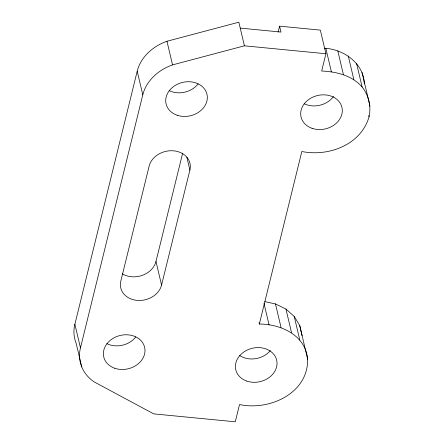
<?xml version="1.0" encoding="UTF-8"?>
<svg xmlns="http://www.w3.org/2000/svg" width="444" height="444" viewBox="0 0 444 444"><rect width="100%" height="100%" fill="white"/><g stroke="black" fill="none" stroke-linecap="round" stroke-linejoin="round"><path stroke-width="0.67" d="M307.664 359.279C308.225 393.484 269.203 410.978 239.516 404.545L235.264 421.8L153.757 413.88L94.428 382.062A45.072 36.785 -13.3 0 1 80.458 347.874L74.875 324.253L137.207 71.212A45.072 36.785 -13.3 0 1 166.966 41.27L238.833 22.2L244.416 45.821L325.924 53.741L321.672 70.996C336.452 71.706 352.02 75.391 362.132 86.996C368.803 95.416 371.323 106.327 369.047 116.816C361.061 144.805 328.532 156.926 301.842 151.504L259.346 324.037C280.841 324.053 305.672 335.242 307.664 359.279L299.722 325.491L294.222 316.417L285.953 309.063L275.474 303.929L264.835 301.648M364.291 83.944C363.958 63.853 344.594 49.889 325.835 48.318L324.536 48.191M80.458 347.874L142.79 94.833L137.207 71.212M161.566 285.092L189.899 170.074A21.001 17.138 -13.3 0 0 173.771 150.838A21.001 17.138 -13.3 0 0 149.145 166.112L120.812 281.13A21.001 17.138 -13.3 0 0 136.941 300.366A21.001 17.138 -13.3 0 0 161.566 285.092L155.983 261.472L182.656 153.18M278.116 32.135L279.587 26.157L320.34 30.12L325.924 53.741M142.79 94.833A45.072 36.785 -13.3 0 1 172.549 64.891L244.416 45.821M240.226 28.105L280.98 32.062L279.587 26.157M362.049 72.45L369.991 106.238M356.549 63.375L362.132 86.996M368.725 115.468L369.047 116.816M348.279 56.022L353.862 79.643M337.801 50.888L343.384 74.509M325.835 48.318L331.418 71.939M294.222 316.417L299.805 340.037M285.953 309.063L291.536 332.684M275.474 303.929L281.058 327.55M263.986 303.385L269.092 324.98M259.024 322.683L259.346 324.037M166.966 41.27L172.549 64.891M186.869 157.248L189.899 170.074M81.757 366.955L76.174 343.334A45.072 36.785 -13.3 0 1 74.875 324.253M299.722 325.491L302.081 335.658M135.809 336.935A21.001 17.138 -13.3 0 1 106.882 343.684M155.983 261.472A21.001 17.138 -13.3 0 1 122.25 273.77M198.135 83.894A21.001 17.138 -13.3 0 1 169.214 90.643M270.396 350.544A21.001 17.138 -13.3 0 1 239.721 355.566M333.494 96.503A21.001 17.138 -13.3 0 1 304.196 103.757M177.139 115.235A21.001 17.138 -13.3 0 0 207.304 96.526A21.001 17.138 -13.3 0 0 175.114 85.481A21.001 17.138 -13.3 0 0 177.139 115.235M114.813 368.276A21.001 17.138 -13.3 0 0 144.972 349.567A21.001 17.138 -13.3 0 0 112.787 338.522A21.001 17.138 -13.3 0 0 114.813 368.276M246.842 381.102A21.001 17.138 -13.3 0 0 277.006 362.398A21.001 17.138 -13.3 0 0 244.816 351.354A21.001 17.138 -13.3 0 0 246.842 381.102M312.121 128.349A21.001 17.138 -13.3 0 0 342.285 109.646A21.001 17.138 -13.3 0 0 310.095 98.596A21.001 17.138 -13.3 0 0 312.121 128.349"/></g></svg>
